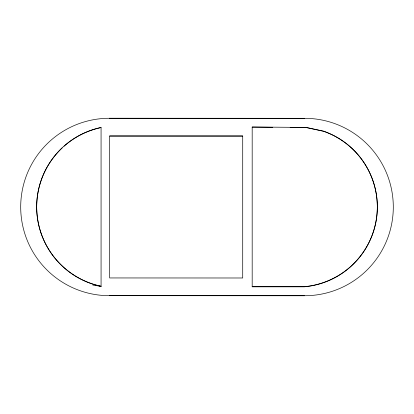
<?xml version="1.0" encoding="UTF-8"?>
<svg xmlns="http://www.w3.org/2000/svg" width="414" height="414" viewBox="0 0 414 414"><rect width="100%" height="100%" fill="white"/><g stroke="black" fill="none" stroke-linecap="round" stroke-linejoin="round"><path stroke-width="0.62" d="M109.415 118.269L304.435 118.311A88.715 88.71 0 0 1 393.3 207.021A88.715 88.71 0 0 1 304.435 295.731L109.415 295.689A88.715 88.71 0 0 1 20.7 206.979A88.715 88.71 0 0 1 109.415 118.269L304.435 118.311M109.648 136.009L242.718 136.009L242.718 277.991L109.648 277.949L109.648 136.009L242.718 136.051M252.183 286.674L304.212 286.674A80.156 80.15 0 0 0 323.531 131.145L306.251 127.434L252.183 126.994L252.183 286.819L304.212 286.819A80.156 80.15 0 0 0 323.531 131.285L306.251 127.574L290.157 127.445M109.415 295.689L304.435 295.731M252.183 127.139L272.779 127.305M92.819 285.06L101.068 286.369L101.068 127.445A81.144 81.139 0 0 0 101.068 286.224M101.068 286.369A81.144 81.139 0 0 1 62.152 147.953M64.03 146.23A81.144 81.139 0 0 1 101.068 127.59"/></g></svg>
